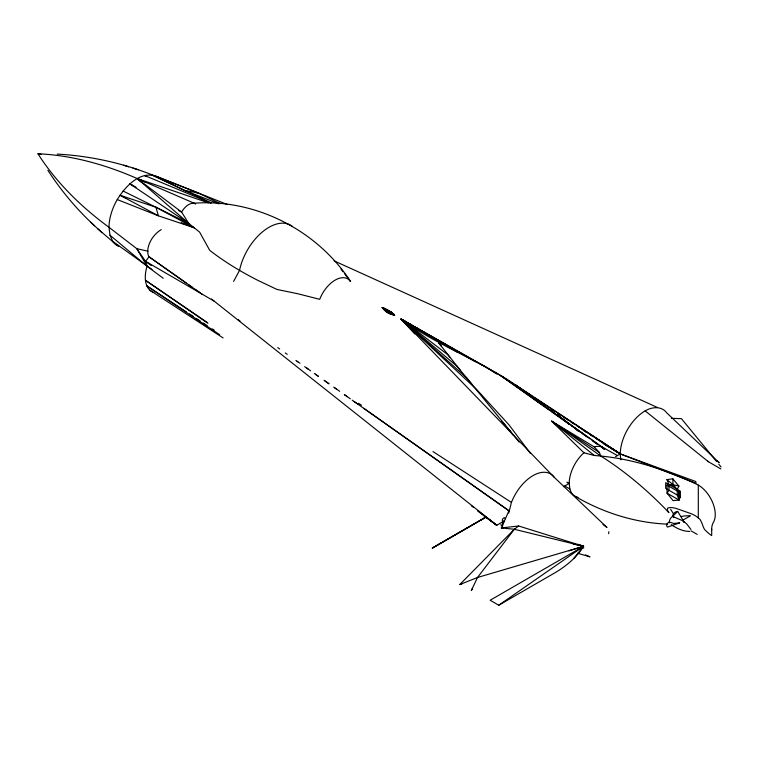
<?xml version="1.0" encoding="UTF-8"?>
<svg xmlns="http://www.w3.org/2000/svg" width="759" height="759" viewBox="0 0 759 759"><rect width="100%" height="100%" fill="white"/><g stroke="black" fill="none" stroke-linecap="round" stroke-linejoin="round"><path stroke-width="1.14" d="M508.72 513.037L511.443 502.42A35.151 20.294 -60 0 1 554.497 477.572L606.982 527.477L602.969 524.469M608.652 533.691L608.86 531.708M680.387 496.851L665.69 488.36L665.69 482.677L680.387 491.158L680.387 496.851L679.001 500.029L679.001 491.993L673.034 484.65L672.806 478.796L666.924 479.622L668.954 484.565L668.954 490.248L667.066 493.217L673.091 500.636L679.068 500.029L679.001 491.993L672.977 484.574L666.924 479.622M352.223 400.173L508.957 510.779L501.329 527.932L503.502 528.416M678.916 486.092L677.275 489.365L677.275 495.048L679.068 500.029L667.066 493.217L667.009 485.181L673.034 484.65L678.916 486.092L672.806 478.796M233.611 281.39L239.54 270.384A43.083 24.876 -60 0 1 262.367 231.96A43.083 24.876 -60 0 1 292.3 226.4M472.459 588.453L471.33 590.54L477.506 577.485L514.317 529.27L518.672 525.987L583.576 546.3A125.766 72.608 0 0 1 573.813 558.472L571.404 560.768A125.766 72.608 0 0 1 554.004 573.33L498.758 605.227L490.143 600.246L583.576 546.3L578.035 544.269M392.745 314.539L392.156 314.387M119.068 246.419A39.829 22.998 -60 0 1 112.778 241.4L109.97 235.186L109.011 227.32A39.829 22.998 -60 0 1 117.256 199.56C125.226 186.562 140.235 170.007 157.085 176.572L227.311 204.513M153.811 292.528A31.347 18.102 -60 0 1 147.047 266.257L145.595 261.343L149.058 256.789L202.264 294.34M573.671 558.615L583.576 546.3L514.317 529.27L501.329 527.932L518.672 525.987M461.975 583.88L459.755 584.563L514.317 529.27M674.495 517.429L672.521 516.433L677.702 511.395L684.324 522.41L682.322 520.56L672.521 516.433A4.545 2.619 -60 0 0 669.419 522.894M486.149 516.879L432.165 548.216L485.94 517.164M498.758 605.227L583.576 546.3L573.187 543.985M393.314 314.843L393.978 314.435L390.534 311.702L382.289 307.556L387.28 312.385L389.519 313.562L391.502 312.366L382.289 307.556L387.555 312.224L392.005 314.482L393.219 313.742L382.289 307.556L387.84 312.053L393.314 314.843L382.289 307.556L388.115 311.883L394.329 315.061M393.987 314.994L382.289 307.556M382.602 308.021L388.504 312.926L390.733 314.055L392.394 313.05L390.401 311.788L392.811 313.391M383.599 308.078L382.916 308.477L383.627 309.359L384.879 308.628L383.561 308.107L391.246 312.518L389.993 312.025L390.752 312.822L388.912 312.68L389.765 313.41L388.504 312.926L389.519 313.562M484.337 516.092L496.728 525.266L504.318 520.883M563.52 486.709L569.212 483.417A28.074 16.214 -60 0 1 583.927 452.781L551.67 421.179L594.202 446.852L599.42 452.506L600.749 456.045L604.638 458.493A289.947 167.397 60 0 1 665.311 508.872L668.916 512.657A3.311 1.916 60 0 1 667.967 507.913A33.32 19.241 60 0 1 677.408 508.872L690.842 513.587A27.741 16.015 60 0 1 693.925 514.972L694.959 515.57A27.741 16.015 60 0 1 698.043 517.714L700.054 519.431A18.966 10.949 60 0 1 702.995 526.205L704.343 529.175A4.421 2.552 60 0 0 705.443 530.332A28.14 16.252 60 0 0 711.695 535.588L711.695 529.108M615.558 456.662L620.302 453.92L695.775 481.529L695.984 483.265L620.302 453.92L610.227 447.772M683.043 520.057L690.367 515.826A21.66 11.964 4.7 0 0 681.259 516.49M432.744 547.713L485.864 517.211M620.9 459.802A35.151 20.294 -60 0 1 645.159 410.875C651.801 406.871 661.611 405.78 666.687 412.792L719.171 462.705L717.198 460.874M459.755 584.563L477.506 577.485L583.576 546.3L568.908 550.835M679.001 491.993L667.009 485.181L672.977 484.574M667.009 485.181L673.034 484.65M193.649 203.26C255.005 198.346 317.11 230.1 350.582 281.485A25.218 14.563 -60 0 0 319.7 299.321L298.173 293.837L276.902 289.416L257.889 280.375A248.506 101.45 11.6 0 1 209.721 250.337L199.598 232.102L188.754 223.431L137.17 178.545A463.996 267.889 60 0 0 37.95 153.773A463.996 267.889 0 0 0 109.011 227.32L136.781 248.667L145.595 261.343L151.269 265.603M671.392 418.351L681.402 418.645L716.562 461.472M667.664 524.146C635.103 522.885 603.073 512.695 575.028 496.272M57.219 154.096C93.765 156.088 130.093 164.712 163.498 179.646M393.029 314.691L392.308 314.292M583.927 452.781L594.297 455.466L600.749 456.045A456.652 263.648 60 0 1 698.299 485.067A24.032 13.871 60 0 1 713.384 522.372A21.745 12.561 60 0 0 712.407 524.554L712.227 525.162A21.745 12.561 60 0 0 711.705 528.539L711.695 530.029M689.76 531.423C682.92 531.442 676.762 528.406 671.222 524.64M195.841 192.577L198.137 192.909L220.366 203.668M184.864 190.518L198.137 192.909L154.172 175.671L184.864 190.518L218.943 203.886M394.158 314.606L391.568 313.552L394.671 315.137L390.733 314.055M148.024 251.22L136.781 248.667L147.047 266.257L163.242 278.259M391.369 314.273L390.012 313.268L391.777 313.429L390.999 312.67L393.598 314.084M581.498 547.476L583.794 548.036M577.684 553.245L590.009 556.878L585.388 554.905M123.651 165.263L128.641 166.8M132.929 168.118L138.242 169.76M394.671 315.137L393.655 314.919M155.918 207.235L158.432 215.831L120.178 195.3L155.918 207.235L194.181 227.766L158.432 215.831L117.256 199.56M141.639 182.378L137.17 178.545L208.45 202.852M390.942 313.932L389.642 313.486L390.126 313.809M393.219 313.742L391.976 313.296L393.978 314.435L392.915 313.922M181.173 222.634L194.181 227.766M210.86 203.099L144.457 175.443L146.496 176.591M123.091 191.031L188.754 223.431L181.6 212.055L137.17 178.545L195.718 203.896A14.117 8.15 -60 0 0 181.6 212.055L178.498 210.357M137.17 178.545L145.766 182.378M334.064 260.859L657.588 407.545M391.948 312.708L391.378 312.442L392.185 313.173M154.172 175.671L172.027 184.039M151.25 174.769L211.125 202.833M414.756 333.932L401.169 319.112C436.852 345.336 479.081 360.022 515.589 384.955L620.302 453.92L604.145 443.987M120.178 195.3L126.525 198.431M383.561 308.107L384.718 308.723L383.257 308.277L384.092 309.084L383.086 308.382L383.779 309.264M569.212 483.417L567.115 482.307L569.212 483.417L569.886 488.967A28.074 16.214 -60 0 0 578.035 497.392M187.16 221.97L188.754 223.431L129.884 183.858L136.089 187.245M599.278 445.457L617.456 455.561M554.497 477.572L401.169 319.112L485.798 366.958L496.68 373.988M530.228 453.17L508.995 424.85L476.775 389.642L401.169 319.112L500.845 375.743L512.695 383.504M564.743 486.035L569.886 488.967M519.156 442.118L466.747 377.963L401.169 319.112L475.447 361.777M707.578 461.263L720.841 468.92M691.107 530.873L697.227 534.402M145.595 261.343L214.199 301.162M471.975 384.386L457.079 366.312L401.169 319.112L429.803 335.886M436.956 340.079L439.006 341.275M519.792 388.608L530.019 394.595M450.03 357.47L447.801 354.728L401.169 319.112L456.814 351.929M460.068 369.984L438.901 343.191L440.913 344.425M604.183 444.081L608.215 446.539M401.169 319.112L412.279 325.943M414.3 327.186L416.312 328.429M603.253 443.284L620.302 453.92L534.412 397.716M129.884 183.858L132.891 185.746M583.339 430.41L586.337 432.317M590.331 434.86L592.333 436.131M596.327 438.674L620.302 453.92L576.793 425.79M551.072 409.158L555.028 411.72M557.998 413.636L559.971 414.917M563.928 417.478L567.884 420.031M570.853 421.947L574.81 424.509M112.778 241.4L152.009 269.483M358.533 403.323L361.512 405.259M433 451.586L511.443 502.42M149.751 290.099L223.127 337.945M514.668 384.794L532.438 396.426M599.42 452.506L551.67 421.179L594.297 455.466M186.448 311.958L146.904 285.934L219.664 334.7M189.418 313.913L193.365 316.512M196.334 318.467L200.291 321.066M203.251 323.021L207.207 325.62M212.15 328.875L214.133 330.174M207.15 322.423L145.453 280.299L207.919 323.277M500.75 524.716L502.705 526.053M603.101 447.649L500.845 375.743L549.203 410.069M238.06 319.605L239.996 320.972M277.728 347.594L279.663 348.96M297.082 361.256L299.985 363.305M306.759 368.077L310.63 370.809M315.459 374.225L318.363 376.274M325.137 381.056L329.008 383.779M334.814 387.877L339.652 391.293M344.491 394.708L350.297 398.807M148.755 256.646L186.524 283.287M188.46 284.653L192.331 287.386M195.234 289.435L199.105 292.168M285.289 352.973L287.225 354.339M295.934 360.487L297.87 361.853M304.653 366.635L308.524 369.367M314.33 373.466L318.211 376.198M324.017 380.297L328.856 383.712M333.704 387.128L336.607 389.177M344.349 394.642L347.252 396.691M354.036 401.473L357.906 404.205M363.713 408.304L508.957 510.779M551.138 411.444L569.506 424.49M571.442 425.856L580.142 432.032M582.077 433.408L587.883 437.526M592.722 440.96L597.551 444.394M602.39 447.829L604.325 449.195L602.437 447.81M600.749 456.045L551.67 421.179L560.085 427.44M590.028 438.825L515.589 384.955L531.661 397.099M591.944 440.211L597.665 444.357M477.43 510.769L496.728 525.266L211.438 298.97M534.497 399.243L539.222 402.811M471.358 505.769L473.236 507.221M478.872 511.547L496.728 525.266M569.715 424.471L557.789 415.031L569.364 424.395M576.128 429.547L577.969 430.998M645.159 410.875L708.413 461.738M117.256 245.555L97.864 228.857M683.489 521.234L686.867 524.089L690.908 529.431M109.97 235.186L147.047 266.257M47.864 170.301C61.062 190.632 76.735 209.38 94.581 225.803M90.748 222.254L101.943 232.643M718.801 464.204L721.05 466.937M508.568 429.528L510.067 431.359M501.832 421.122L513.027 434.898M438.901 343.191L441.131 345.943M509.507 430.353L511.737 433.114M340.99 269.113L343.04 271.769M344.415 273.534L350.582 281.485M670.633 509.346L673.556 513.938M148.84 256.903L148.1 254.692A20.132 13.32 -51.4 0 1 161.25 229.607M698.299 485.067L698.299 517.932M37.95 153.773A463.996 267.889 0 0 1 41.384 154.513M672.521 516.433A11.584 7.827 49.6 0 1 677.702 511.395M594.202 446.852A28.074 16.214 -60 0 1 604.809 448.911M503.71 521.158A1.954 1.129 -60 0 1 502.325 520.361A1.954 1.129 -60 0 1 503.71 517.961A1.954 1.129 -60 0 1 505.096 518.758M502.79 524.915A1.85 1.072 -60 0 1 502.676 522.998A1.85 1.072 -60 0 1 504.365 521.632M390.534 311.702L388.371 313.002L387.413 312.3L388.636 312.841L387.84 312.053L389.718 312.196L388.95 311.389L390.268 311.864L389.376 311.133L390.534 311.702M389.509 311.048L387.28 312.385L386.388 311.626L387.555 312.224L386.796 311.389L388.115 311.883L387.346 311.067L389.234 311.218L388.295 310.497L389.509 311.048M388.428 310.422L386.255 311.712L385.42 310.905L386.521 311.551L385.8 310.687L387.071 311.228L386.293 310.393L388.162 310.583L387.175 309.871L388.428 310.422M387.299 309.805L385.297 310.981L384.528 310.127L385.553 310.829L384.841 309.947L386.046 310.535L385.268 309.7L386.549 310.241L385.686 309.454L387.299 309.805M386.113 309.207L384.424 310.194L383.703 309.311L384.633 310.07L383.94 309.179L385.06 309.824L384.253 308.998L386.113 309.207M679.618 522.885L667.541 527.088A9.07 4.298 -3.5 0 1 669.315 522.002L673.774 523.482L679.618 522.885"/></g></svg>
